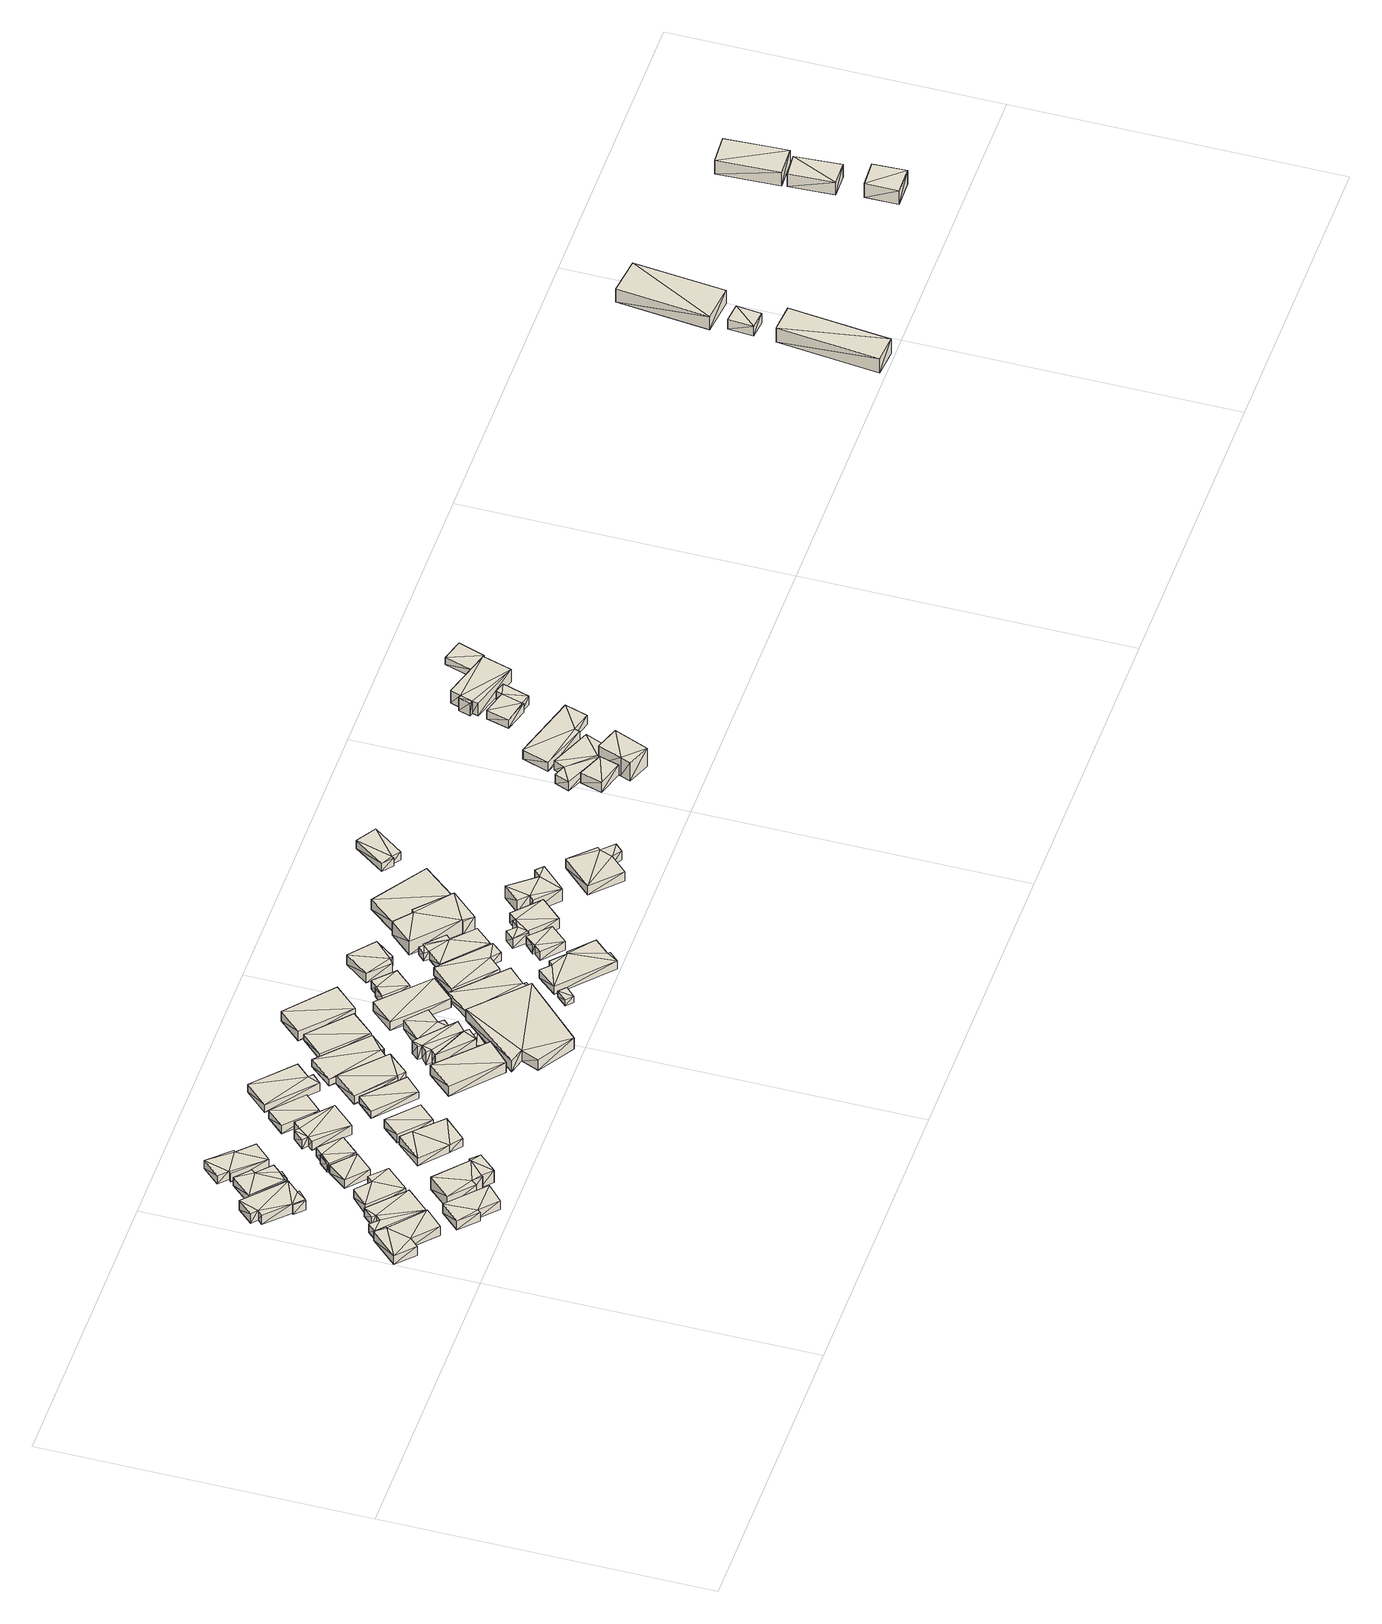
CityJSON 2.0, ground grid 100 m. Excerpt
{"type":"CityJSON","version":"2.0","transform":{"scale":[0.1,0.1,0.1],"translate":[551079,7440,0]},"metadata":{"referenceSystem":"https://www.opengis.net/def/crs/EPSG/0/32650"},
"CityObjects":{
"building1":{"type":"Building","attributes":{"level_0":196,"level_1":0,"uuid_bgn":"51"},"geometry":[{"type":"Solid","lod":"1","boundaries":[[[[0,1,2]],[[3,4,5]],[[3,5,6]],[[0,3,6]],[[3,0,2]],[[7,0,6]],[[8,9,10]],[[11,12,13]],[[11,13,14]],[[8,11,14]],[[11,8,10]],[[15,8,14]],[[6,5,14]],[[5,13,14]],[[5,4,13]],[[4,12,13]],[[4,3,12]],[[3,11,12]],[[3,2,11]],[[2,10,11]],[[2,1,10]],[[1,9,10]],[[1,0,9]],[[0,8,9]],[[0,7,8]],[[7,15,8]],[[7,6,15]],[[6,14,15]]]],"semantics":{"surfaces":[{"type":"RoofSurface"},{"type":"GroundSurface"},{"type":"WallSurface"}],"values":[[0,1,2,2,2,2,2,2,2,2,2,2,2,2,2,2,2,2,2,2,2,2,2,2,2,2,2,2]]}}]},
"building2":{"type":"Building","attributes":{"level_0":213,"level_1":0,"uuid_bgn":"67"},"geometry":[{"type":"Solid","lod":"1","boundaries":[[[[16,17,18]],[[17,19,20]],[[16,19,17]],[[19,21,20]],[[22,16,18]],[[22,23,16]],[[24,25,26]],[[25,27,28]],[[24,27,25]],[[27,29,28]],[[30,24,26]],[[30,31,24]],[[20,21,28]],[[21,29,28]],[[21,19,29]],[[19,27,29]],[[19,16,27]],[[16,24,27]],[[16,23,24]],[[23,31,24]],[[23,22,31]],[[22,30,31]],[[22,18,30]],[[18,26,30]],[[18,17,26]],[[17,25,26]],[[17,20,25]],[[20,28,25]]]],"semantics":{"surfaces":[{"type":"RoofSurface"},{"type":"GroundSurface"},{"type":"WallSurface"}],"values":[[0,1,2,2,2,2,2,2,2,2,2,2,2,2,2,2,2,2,2,2,2,2,2,2,2,2,2,2]]}}]},
"building3":{"type":"Building","attributes":{"level_0":230,"level_1":0,"uuid_bgn":"82"},"geometry":[{"type":"Solid","lod":"1","boundaries":[[[[32,33,34]],[[33,32,35]],[[32,36,35]],[[37,32,34]],[[38,39,40]],[[39,38,41]],[[38,42,41]],[[43,38,40]],[[34,33,40]],[[33,39,40]],[[33,35,39]],[[35,41,39]],[[35,36,41]],[[36,42,41]],[[36,32,42]],[[32,38,42]],[[32,37,38]],[[37,43,38]],[[37,34,43]],[[34,40,43]]]],"semantics":{"surfaces":[{"type":"RoofSurface"},{"type":"GroundSurface"},{"type":"WallSurface"}],"values":[[0,1,2,2,2,2,2,2,2,2,2,2,2,2,2,2,2,2,2,2]]}}]},
"building4":{"type":"Building","attributes":{"level_0":33,"level_1":0,"uuid_bgn":"128"},"geometry":[{"type":"Solid","lod":"1","boundaries":[[[[44,45,46]],[[47,48,46]],[[48,44,46]],[[48,49,44]],[[48,47,50]],[[51,45,44]],[[51,52,53]],[[52,51,44]],[[51,54,45]],[[51,55,54]],[[56,57,58]],[[59,60,58]],[[60,56,58]],[[60,61,56]],[[60,59,62]],[[63,57,56]],[[63,64,65]],[[64,63,56]],[[63,66,57]],[[63,67,66]],[[49,48,61]],[[48,60,61]],[[48,50,60]],[[50,62,60]],[[50,47,62]],[[47,59,62]],[[47,46,59]],[[46,58,59]],[[46,45,58]],[[45,57,58]],[[45,54,57]],[[54,66,57]],[[54,55,66]],[[55,67,66]],[[55,51,67]],[[51,63,67]],[[51,53,63]],[[53,65,63]],[[53,52,65]],[[52,64,65]],[[52,44,64]],[[44,56,64]],[[44,49,56]],[[49,61,56]]]],"semantics":{"surfaces":[{"type":"RoofSurface"},{"type":"GroundSurface"},{"type":"WallSurface"}],"values":[[0,1,2,2,2,2,2,2,2,2,2,2,2,2,2,2,2,2,2,2,2,2,2,2,2,2,2,2,2,2,2,2,2,2,2,2,2,2,2,2,2,2,2,2]]}}]},
"building5":{"type":"Building","attributes":{"level_0":214,"level_1":0,"uuid_bgn":"68"},"geometry":[{"type":"Solid","lod":"1","boundaries":[[[[68,69,70]],[[69,68,71]],[[72,69,71]],[[69,73,70]],[[74,75,76]],[[75,74,77]],[[78,75,77]],[[75,79,76]],[[70,73,76]],[[73,79,76]],[[73,69,79]],[[69,75,79]],[[69,72,75]],[[72,78,75]],[[72,71,78]],[[71,77,78]],[[71,68,77]],[[68,74,77]],[[68,70,74]],[[70,76,74]]]],"semantics":{"surfaces":[{"type":"RoofSurface"},{"type":"GroundSurface"},{"type":"WallSurface"}],"values":[[0,1,2,2,2,2,2,2,2,2,2,2,2,2,2,2,2,2,2,2]]}}]},
"building6":{"type":"Building","attributes":{"level_0":34,"level_1":0,"uuid_bgn":"129"},"geometry":[{"type":"Solid","lod":"1","boundaries":[[[[80,81,82]],[[80,83,81]],[[80,84,85]],[[86,84,87]],[[84,88,87]],[[88,84,80]],[[89,88,82]],[[88,80,82]],[[90,91,92]],[[90,93,91]],[[90,94,95]],[[96,94,97]],[[94,98,97]],[[98,94,90]],[[99,98,92]],[[98,90,92]],[[82,81,92]],[[81,91,92]],[[81,83,91]],[[83,93,91]],[[83,80,93]],[[80,90,93]],[[80,85,90]],[[85,95,90]],[[85,84,95]],[[84,94,95]],[[84,86,94]],[[86,96,94]],[[86,87,96]],[[87,97,96]],[[87,88,97]],[[88,98,97]],[[88,89,98]],[[89,99,98]],[[89,82,99]],[[82,92,99]]]],"semantics":{"surfaces":[{"type":"RoofSurface"},{"type":"GroundSurface"},{"type":"WallSurface"}],"values":[[0,1,2,2,2,2,2,2,2,2,2,2,2,2,2,2,2,2,2,2,2,2,2,2,2,2,2,2,2,2,2,2,2,2,2,2]]}}]},
"building7":{"type":"Building","attributes":{"level_0":15,"level_1":0,"uuid_bgn":"111"},"geometry":[{"type":"Solid","lod":"1","boundaries":[[[[100,101,102]],[[100,103,101]],[[104,103,105]],[[103,106,105]],[[107,100,102]],[[108,103,100]],[[103,108,106]],[[109,108,100]],[[110,111,112]],[[110,113,111]],[[114,113,115]],[[113,116,115]],[[117,110,112]],[[118,113,110]],[[113,118,116]],[[119,118,110]],[[102,101,112]],[[101,111,112]],[[101,103,111]],[[103,113,111]],[[103,104,113]],[[104,114,113]],[[104,105,114]],[[105,115,114]],[[105,106,115]],[[106,116,115]],[[106,108,116]],[[108,118,116]],[[108,109,118]],[[109,119,118]],[[109,100,119]],[[100,110,119]],[[100,107,110]],[[107,117,110]],[[107,102,117]],[[102,112,117]]]],"semantics":{"surfaces":[{"type":"RoofSurface"},{"type":"GroundSurface"},{"type":"WallSurface"}],"values":[[0,1,2,2,2,2,2,2,2,2,2,2,2,2,2,2,2,2,2,2,2,2,2,2,2,2,2,2,2,2,2,2,2,2,2,2]]}}]},
"building8":{"type":"Building","attributes":{"level_0":215,"level_1":0,"uuid_bgn":"69"},"geometry":[{"type":"Solid","lod":"1","boundaries":[[[[120,121,122]],[[123,120,122]],[[124,125,126]],[[127,124,126]],[[122,121,126]],[[121,125,126]],[[121,120,125]],[[120,124,125]],[[120,123,124]],[[123,127,124]],[[123,122,127]],[[122,126,127]]]],"semantics":{"surfaces":[{"type":"RoofSurface"},{"type":"GroundSurface"},{"type":"WallSurface"}],"values":[[0,1,2,2,2,2,2,2,2,2,2,2]]}}]},
"building9":{"type":"Building","attributes":{"level_0":59,"level_1":0,"uuid_bgn":"151"},"geometry":[{"type":"Solid","lod":"1","boundaries":[[[[128,129,130]],[[128,131,132]],[[128,133,129]],[[133,134,129]],[[133,128,132]],[[133,132,135]],[[136,137,138]],[[136,139,140]],[[136,141,137]],[[141,142,137]],[[141,136,140]],[[141,140,143]],[[135,132,143]],[[132,140,143]],[[132,131,140]],[[131,139,140]],[[131,128,139]],[[128,136,139]],[[128,130,136]],[[130,138,136]],[[130,129,138]],[[129,137,138]],[[129,134,137]],[[134,142,137]],[[134,133,142]],[[133,141,142]],[[133,135,141]],[[135,143,141]]]],"semantics":{"surfaces":[{"type":"RoofSurface"},{"type":"GroundSurface"},{"type":"WallSurface"}],"values":[[0,1,2,2,2,2,2,2,2,2,2,2,2,2,2,2,2,2,2,2,2,2,2,2,2,2,2,2]]}}]},
"building10":{"type":"Building","attributes":{"level_0":217,"level_1":0,"uuid_bgn":"70"},"geometry":[{"type":"Solid","lod":"1","boundaries":[[[[144,145,146]],[[147,144,148]],[[144,147,145]],[[149,144,146]],[[144,150,148]],[[151,152,153]],[[154,151,155]],[[151,154,152]],[[156,151,153]],[[151,157,155]],[[147,148,154]],[[148,155,154]],[[148,150,155]],[[150,157,155]],[[150,144,157]],[[144,151,157]],[[144,149,151]],[[149,156,151]],[[149,146,156]],[[146,153,156]],[[146,145,153]],[[145,152,153]],[[145,147,152]],[[147,154,152]]]],"semantics":{"surfaces":[{"type":"RoofSurface"},{"type":"GroundSurface"},{"type":"WallSurface"}],"values":[[0,1,2,2,2,2,2,2,2,2,2,2,2,2,2,2,2,2,2,2,2,2,2,2]]}}]},
"building11":{"type":"Building","attributes":{"level_0":41,"level_1":0,"uuid_bgn":"135"},"geometry":[{"type":"Solid","lod":"1","boundaries":[[[[158,159,160]],[[158,161,162]],[[159,158,162]],[[159,163,160]],[[164,165,166]],[[164,167,168]],[[165,164,168]],[[165,169,166]],[[162,161,168]],[[161,167,168]],[[161,158,167]],[[158,164,167]],[[158,160,164]],[[160,166,164]],[[160,163,166]],[[163,169,166]],[[163,159,169]],[[159,165,169]],[[159,162,165]],[[162,168,165]]]],"semantics":{"surfaces":[{"type":"RoofSurface"},{"type":"GroundSurface"},{"type":"WallSurface"}],"values":[[0,1,2,2,2,2,2,2,2,2,2,2,2,2,2,2,2,2,2,2]]}}]},
"building12":{"type":"Building","attributes":{"level_0":218,"level_1":0,"uuid_bgn":"71"},"geometry":[{"type":"Solid","lod":"1","boundaries":[[[[170,171,172]],[[170,173,171]],[[170,174,175]],[[176,170,172]],[[177,176,172]],[[176,174,170]],[[178,179,180]],[[178,181,179]],[[178,182,183]],[[184,178,180]],[[185,184,180]],[[184,182,178]],[[173,170,181]],[[170,178,181]],[[170,175,178]],[[175,183,178]],[[175,174,183]],[[174,182,183]],[[174,176,182]],[[176,184,182]],[[176,177,184]],[[177,185,184]],[[177,172,185]],[[172,180,185]],[[172,171,180]],[[171,179,180]],[[171,173,179]],[[173,181,179]]]],"semantics":{"surfaces":[{"type":"RoofSurface"},{"type":"GroundSurface"},{"type":"WallSurface"}],"values":[[0,1,2,2,2,2,2,2,2,2,2,2,2,2,2,2,2,2,2,2,2,2,2,2,2,2,2,2]]}}]},
"building13":{"type":"Building","attributes":{"level_0":42,"level_1":0,"uuid_bgn":"136"},"geometry":[{"type":"Solid","lod":"1","boundaries":[[[[186,187,188]],[[187,186,189]],[[190,191,192]],[[191,190,193]],[[188,187,192]],[[187,191,192]],[[187,189,191]],[[189,193,191]],[[189,186,193]],[[186,190,193]],[[186,188,190]],[[188,192,190]]]],"semantics":{"surfaces":[{"type":"RoofSurface"},{"type":"GroundSurface"},{"type":"WallSurface"}],"values":[[0,1,2,2,2,2,2,2,2,2,2,2]]}}]},
"building14":{"type":"Building","attributes":{"level_0":53,"level_1":0,"uuid_bgn":"146"},"geometry":[{"type":"Solid","lod":"1","boundaries":[[[[194,195,196]],[[195,194,197]],[[198,199,200]],[[199,198,201]],[[196,195,200]],[[195,199,200]],[[195,197,199]],[[197,201,199]],[[197,194,201]],[[194,198,201]],[[194,196,198]],[[196,200,198]]]],"semantics":{"surfaces":[{"type":"RoofSurface"},{"type":"GroundSurface"},{"type":"WallSurface"}],"values":[[0,1,2,2,2,2,2,2,2,2,2,2]]}}]},
"building15":{"type":"Building","attributes":{"level_0":43,"level_1":0,"uuid_bgn":"137"},"geometry":[{"type":"Solid","lod":"1","boundaries":[[[[202,203,204]],[[203,202,205]],[[206,207,208]],[[207,206,209]],[[204,203,208]],[[203,207,208]],[[203,205,207]],[[205,209,207]],[[205,202,209]],[[202,206,209]],[[202,204,206]],[[204,208,206]]]],"semantics":{"surfaces":[{"type":"RoofSurface"},{"type":"GroundSurface"},{"type":"WallSurface"}],"values":[[0,1,2,2,2,2,2,2,2,2,2,2]]}}]},
"building16":{"type":"Building","attributes":{"level_0":54,"level_1":0,"uuid_bgn":"147"},"geometry":[{"type":"Solid","lod":"1","boundaries":[[[[210,211,212]],[[211,213,212]],[[213,211,214]],[[215,211,210]],[[216,217,218]],[[217,219,218]],[[219,217,220]],[[221,217,216]],[[212,213,218]],[[213,219,218]],[[213,214,219]],[[214,220,219]],[[214,211,220]],[[211,217,220]],[[211,215,217]],[[215,221,217]],[[215,210,221]],[[210,216,221]],[[210,212,216]],[[212,218,216]]]],"semantics":{"surfaces":[{"type":"RoofSurface"},{"type":"GroundSurface"},{"type":"WallSurface"}],"values":[[0,1,2,2,2,2,2,2,2,2,2,2,2,2,2,2,2,2,2,2]]}}]},
"building17":{"type":"Building","attributes":{"level_0":44,"level_1":0,"uuid_bgn":"138"},"geometry":[{"type":"Solid","lod":"1","boundaries":[[[[222,223,224]],[[223,222,225]],[[222,226,225]],[[227,222,224]],[[228,229,230]],[[229,228,231]],[[228,232,231]],[[233,228,230]],[[224,223,230]],[[223,229,230]],[[223,225,229]],[[225,231,229]],[[225,226,231]],[[226,232,231]],[[226,222,232]],[[222,228,232]],[[222,227,228]],[[227,233,228]],[[227,224,233]],[[224,230,233]]]],"semantics":{"surfaces":[{"type":"RoofSurface"},{"type":"GroundSurface"},{"type":"WallSurface"}],"values":[[0,1,2,2,2,2,2,2,2,2,2,2,2,2,2,2,2,2,2,2]]}}]},
"building18":{"type":"Building","attributes":{"level_0":234,"level_1":0,"uuid_bgn":"86"},"geometry":[{"type":"Solid","lod":"1","boundaries":[[[[234,235,236]],[[235,234,237]],[[238,239,240]],[[239,238,241]],[[236,235,240]],[[235,239,240]],[[235,237,239]],[[237,241,239]],[[237,234,241]],[[234,238,241]],[[234,236,238]],[[236,240,238]]]],"semantics":{"surfaces":[{"type":"RoofSurface"},{"type":"GroundSurface"},{"type":"WallSurface"}],"values":[[0,1,2,2,2,2,2,2,2,2,2,2]]}}]},
"building19":{"type":"Building","attributes":{"level_0":45,"level_1":0,"uuid_bgn":"139"},"geometry":[{"type":"Solid","lod":"1","boundaries":[[[[242,243,244]],[[243,242,245]],[[242,246,245]],[[247,242,244]],[[248,249,250]],[[249,248,251]],[[248,252,251]],[[253,248,250]],[[244,243,250]],[[243,249,250]],[[243,245,249]],[[245,251,249]],[[245,246,251]],[[246,252,251]],[[246,242,252]],[[242,248,252]],[[242,247,248]],[[247,253,248]],[[247,244,253]],[[244,250,253]]]],"semantics":{"surfaces":[{"type":"RoofSurface"},{"type":"GroundSurface"},{"type":"WallSurface"}],"values":[[0,1,2,2,2,2,2,2,2,2,2,2,2,2,2,2,2,2,2,2]]}}]},
"building20":{"type":"Building","attributes":{"level_0":236,"level_1":0,"uuid_bgn":"88"},"geometry":[{"type":"Solid","lod":"1","boundaries":[[[[254,255,256]],[[256,255,257]],[[258,259,260]],[[260,259,261]],[[255,254,259]],[[254,258,259]],[[254,256,258]],[[256,260,258]],[[256,257,260]],[[257,261,260]],[[254,256,262]],[[263,256,264]],[[256,263,262]],[[265,266,267]],[[268,266,269]],[[266,268,267]],[[256,254,266]],[[254,265,266]],[[254,262,265]],[[262,267,265]],[[262,263,267]],[[263,268,267]],[[263,264,268]],[[264,269,268]],[[264,256,269]],[[256,266,269]],[[261,257,255]],[[261,259,255]]]],"semantics":{"surfaces":[{"type":"RoofSurface"},{"type":"GroundSurface"},{"type":"WallSurface"}],"values":[[0,1,2,2,2,2,2,2,2,2,2,2,2,2,2,2,2,2,2,2,2,2,2,2,2,2,2,2]]}}]},
"building21":{"type":"Building","attributes":{"level_0":235,"level_1":0,"uuid_bgn":"87"},"geometry":[{"type":"MultiSurface","lod":"1","boundaries":[[[270,271,272]],[[271,273,274]],[[254,255,256]],[[256,255,257]],[[255,274,257]],[[271,255,272]],[[255,271,274]],[[275,271,270]],[[276,277,278]],[[277,279,280]],[[258,259,260]],[[260,259,261]],[[259,280,261]],[[277,259,278]],[[259,277,280]],[[281,277,276]],[[257,274,261]],[[274,280,261]],[[274,273,280]],[[273,279,280]],[[273,271,279]],[[271,277,279]],[[271,275,277]],[[275,281,277]],[[275,270,281]],[[270,276,281]],[[270,272,276]],[[272,278,276]],[[272,255,278]],[[255,259,278]],[[255,254,259]],[[254,258,259]],[[254,256,258]],[[256,260,258]],[[256,257,260]],[[257,261,260]],[[254,256,262]],[[263,256,264]],[[256,263,262]],[[265,266,267]],[[268,266,269]],[[266,268,267]],[[256,254,266]],[[254,265,266]],[[254,262,265]],[[262,267,265]],[[264,256,269]],[[256,266,269]]],"semantics":{"surfaces":[{"type":"RoofSurface"},{"type":"GroundSurface"},{"type":"WallSurface"}],"values":[0,1,2,2,2,2,2,2,2,2,2,2,2,2,2,2,2,2,2,2,2,2,2,2,2,2,2,2,2,2,2,2,2,2,2,2,2,2,2,2,2,2,2,2,2,2,2,2]}}]},
"building22":{"type":"Building","attributes":{"level_0":47,"level_1":0,"uuid_bgn":"140"},"geometry":[{"type":"Solid","lod":"1","boundaries":[[[[282,283,284]],[[283,282,285]],[[286,287,288]],[[287,286,289]],[[284,283,288]],[[283,287,288]],[[283,285,287]],[[285,289,287]],[[285,282,289]],[[282,286,289]],[[282,284,286]],[[284,288,286]]]],"semantics":{"surfaces":[{"type":"RoofSurface"},{"type":"GroundSurface"},{"type":"WallSurface"}],"values":[[0,1,2,2,2,2,2,2,2,2,2,2]]}}]},
"building23":{"type":"Building","attributes":{"level_0":158,"level_1":0,"uuid_bgn":"240"},"geometry":[{"type":"Solid","lod":"1","boundaries":[[[[290,291,292]],[[291,293,292]],[[293,291,294]],[[295,291,290]],[[296,297,298]],[[297,299,298]],[[299,297,300]],[[301,297,296]],[[292,293,298]],[[293,299,298]],[[293,294,299]],[[294,300,299]],[[294,291,300]],[[291,297,300]],[[291,295,297]],[[295,301,297]],[[295,290,301]],[[290,296,301]],[[290,292,296]],[[292,298,296]]]],"semantics":{"surfaces":[{"type":"RoofSurface"},{"type":"GroundSurface"},{"type":"WallSurface"}],"values":[[0,1,2,2,2,2,2,2,2,2,2,2,2,2,2,2,2,2,2,2]]}}]},
"building24":{"type":"Building","attributes":{"level_0":77,"level_1":0,"uuid_bgn":"168"},"geometry":[{"type":"Solid","lod":"1","boundaries":[[[[302,303,304]],[[303,302,305]],[[302,306,305]],[[302,307,306]],[[308,309,310]],[[309,308,311]],[[308,312,311]],[[308,313,312]],[[305,306,311]],[[306,312,311]],[[306,307,312]],[[307,313,312]],[[307,302,313]],[[302,308,313]],[[302,304,308]],[[304,310,308]],[[304,303,310]],[[303,309,310]],[[303,305,309]],[[305,311,309]]]],"semantics":{"surfaces":[{"type":"RoofSurface"},{"type":"GroundSurface"},{"type":"WallSurface"}],"values":[[0,1,2,2,2,2,2,2,2,2,2,2,2,2,2,2,2,2,2,2]]}}]},
"building25":{"type":"Building","attributes":{"level_0":48,"level_1":0,"uuid_bgn":"141"},"geometry":[{"type":"Solid","lod":"1","boundaries":[[[[314,315,316]],[[315,314,317]],[[318,319,320]],[[319,318,321]],[[316,315,320]],[[315,319,320]],[[315,317,319]],[[317,321,319]],[[317,314,321]],[[314,318,321]],[[314,316,318]],[[316,320,318]]]],"semantics":{"surfaces":[{"type":"RoofSurface"},{"type":"GroundSurface"},{"type":"WallSurface"}],"values":[[0,1,2,2,2,2,2,2,2,2,2,2]]}}]},
"building26":{"type":"Building","attributes":{"level_0":239,"level_1":0,"uuid_bgn":"90"},"geometry":[{"type":"Solid","lod":"1","boundaries":[[[[322,323,324]],[[323,325,324]],[[326,327,328]],[[327,329,328]],[[324,325,328]],[[325,329,328]],[[325,323,329]],[[323,327,329]],[[323,322,327]],[[322,326,327]],[[322,324,326]],[[324,328,326]]]],"semantics":{"surfaces":[{"type":"RoofSurface"},{"type":"GroundSurface"},{"type":"WallSurface"}],"values":[[0,1,2,2,2,2,2,2,2,2,2,2]]}}]},
"building27":{"type":"Building","attributes":{"level_0":22,"level_1":0,"uuid_bgn":"118"},"geometry":[{"type":"Solid","lod":"1","boundaries":[[[[330,331,332]],[[331,330,333]],[[334,335,336]],[[335,334,337]],[[332,331,336]],[[331,335,336]],[[331,333,335]],[[333,337,335]],[[333,330,337]],[[330,334,337]],[[330,332,334]],[[332,336,334]]]],"semantics":{"surfaces":[{"type":"RoofSurface"},{"type":"GroundSurface"},{"type":"WallSurface"}],"values":[[0,1,2,2,2,2,2,2,2,2,2,2]]}}]},
"building28":{"type":"Building","attributes":{"level_0":65,"level_1":0,"uuid_bgn":"157"},"geometry":[{"type":"Solid","lod":"1","boundaries":[[[[338,339,340]],[[339,341,340]],[[341,339,342]],[[343,339,338]],[[344,345,346]],[[345,347,346]],[[347,345,348]],[[349,345,344]],[[340,341,346]],[[341,347,346]],[[341,342,347]],[[342,348,347]],[[342,339,348]],[[339,345,348]],[[339,343,345]],[[343,349,345]],[[343,338,349]],[[338,344,349]],[[338,340,344]],[[340,346,344]]]],"semantics":{"surfaces":[{"type":"RoofSurface"},{"type":"GroundSurface"},{"type":"WallSurface"}],"values":[[0,1,2,2,2,2,2,2,2,2,2,2,2,2,2,2,2,2,2,2]]}}]},
"building29":{"type":"Building","attributes":{"level_0":240,"level_1":0,"uuid_bgn":"91"},"geometry":[{"type":"Solid","lod":"1","boundaries":[[[[350,351,352]],[[351,350,353]],[[354,351,353]],[[351,355,352]],[[356,357,358]],[[357,356,359]],[[360,357,359]],[[357,361,358]],[[352,355,358]],[[355,361,358]],[[355,351,361]],[[351,357,361]],[[351,354,357]],[[354,360,357]],[[354,353,360]],[[353,359,360]],[[353,350,359]],[[350,356,359]],[[350,352,356]],[[352,358,356]]]],"semantics":{"surfaces":[{"type":"RoofSurface"},{"type":"GroundSurface"},{"type":"WallSurface"}],"values":[[0,1,2,2,2,2,2,2,2,2,2,2,2,2,2,2,2,2,2,2]]}}]},
"building30":{"type":"Building","attributes":{"level_0":66,"level_1":0,"uuid_bgn":"158"},"geometry":[{"type":"Solid","lod":"1","boundaries":[[[[362,363,364]],[[363,362,365]],[[366,362,364]],[[362,367,365]],[[368,369,370]],[[369,368,371]],[[372,368,370]],[[368,373,371]],[[364,363,370]],[[363,369,370]],[[363,365,369]],[[365,371,369]],[[365,367,371]],[[367,373,371]],[[367,362,373]],[[362,368,373]],[[362,366,368]],[[366,372,368]],[[366,364,372]],[[364,370,372]]]],"semantics":{"surfaces":[{"type":"RoofSurface"},{"type":"GroundSurface"},{"type":"WallSurface"}],"values":[[0,1,2,2,2,2,2,2,2,2,2,2,2,2,2,2,2,2,2,2]]}}]},
"building31":{"type":"Building","attributes":{"level_0":23,"level_1":0,"uuid_bgn":"119"},"geometry":[{"type":"Solid","lod":"1","boundaries":[[[[374,375,376]],[[375,377,378]],[[377,375,374]],[[379,375,378]],[[380,377,374]],[[375,381,376]],[[381,382,376]],[[383,381,375]],[[384,385,386]],[[385,387,388]],[[387,385,384]],[[389,385,388]],[[390,387,384]],[[385,391,386]],[[391,392,386]],[[393,391,385]],[[376,382,386]],[[382,392,386]],[[382,381,392]],[[381,391,392]],[[381,383,391]],[[383,393,391]],[[383,375,393]],[[375,385,393]],[[375,379,385]],[[379,389,385]],[[379,378,389]],[[378,388,389]],[[378,377,388]],[[377,387,388]],[[377,380,387]],[[380,390,387]],[[380,374,390]],[[374,384,390]],[[374,376,384]],[[376,386,384]]]],"semantics":{"surfaces":[{"type":"RoofSurface"},{"type":"GroundSurface"},{"type":"WallSurface"}],"values":[[0,1,2,2,2,2,2,2,2,2,2,2,2,2,2,2,2,2,2,2,2,2,2,2,2,2,2,2,2,2,2,2,2,2,2,2]]}}]},
"building32":{"type":"Building","attributes":{"level_0":159,"level_1":0,"uuid_bgn":"241"},"geometry":[{"type":"Solid","lod":"1","boundaries":[[[[394,395,396]],[[395,394,397]],[[398,395,397]],[[395,399,396]],[[400,401,402]],[[401,400,403]],[[404,401,403]],[[401,405,402]],[[397,394,403]],[[394,400,403]],[[394,396,400]],[[396,402,400]],[[396,399,402]],[[399,405,402]],[[399,395,405]],[[395,401,405]],[[395,398,401]],[[398,404,401]],[[398,397,404]],[[397,403,404]]]],"semantics":{"surfaces":[{"type":"RoofSurface"},{"type":"GroundSurface"},{"type":"WallSurface"}],"values":[[0,1,2,2,2,2,2,2,2,2,2,2,2,2,2,2,2,2,2,2]]}}]},
"building33":{"type":"Building","attributes":{"level_0":67,"level_1":0,"uuid_bgn":"159"},"geometry":[{"type":"Solid","lod":"1","boundaries":[[[[406,407,408]],[[407,406,409]],[[407,410,408]],[[411,412,407]],[[413,410,407]],[[412,413,407]],[[414,413,415]],[[413,414,410]],[[416,417,418]],[[417,416,419]],[[417,420,418]],[[421,422,417]],[[423,420,417]],[[422,423,417]],[[424,423,425]],[[423,424,420]],[[408,410,418]],[[410,420,418]],[[410,414,420]],[[414,424,420]],[[414,415,424]],[[415,425,424]],[[415,413,425]],[[413,423,425]],[[413,412,423]],[[412,422,423]],[[412,411,422]],[[411,421,422]],[[411,407,421]],[[407,417,421]],[[407,409,417]],[[409,419,417]],[[409,406,419]],[[406,416,419]],[[406,408,416]],[[408,418,416]]]],"semantics":{"surfaces":[{"type":"RoofSurface"},{"type":"GroundSurface"},{"type":"WallSurface"}],"values":[[0,1,2,2,2,2,2,2,2,2,2,2,2,2,2,2,2,2,2,2,2,2,2,2,2,2,2,2,2,2,2,2,2,2,2,2]]}}]},
"building34":{"type":"Building","attributes":{"level_0":39,"level_1":0,"uuid_bgn":"133"},"geometry":[{"type":"Solid","lod":"1","boundaries":[[[[426,427,428]],[[429,427,430]],[[427,429,428]],[[431,427,426]],[[432,433,434]],[[435,433,436]],[[433,435,434]],[[437,433,432]],[[430,427,436]],[[427,433,436]],[[427,431,433]],[[431,437,433]],[[431,426,437]],[[426,432,437]],[[426,428,432]],[[428,434,432]],[[428,429,434]],[[429,435,434]],[[429,430,435]],[[430,436,435]]]],"semantics":{"surfaces":[{"type":"RoofSurface"},{"type":"GroundSurface"},{"type":"WallSurface"}],"values":[[0,1,2,2,2,2,2,2,2,2,2,2,2,2,2,2,2,2,2,2]]}}]},
"building35":{"type":"Building","attributes":{"level_0":69,"level_1":0,"uuid_bgn":"160"},"geometry":[{"type":"Solid","lod":"1","boundaries":[[[[438,439,440]],[[441,438,440]],[[438,441,442]],[[443,441,440]],[[438,444,439]],[[441,445,442]],[[446,447,448]],[[449,446,448]],[[446,449,450]],[[451,449,448]],[[446,452,447]],[[449,453,450]],[[442,445,450]],[[445,453,450]],[[445,441,453]],[[441,449,453]],[[441,443,449]],[[443,451,449]],[[443,440,451]],[[440,448,451]],[[440,439,448]],[[439,447,448]],[[439,444,447]],[[444,452,447]],[[444,438,452]],[[438,446,452]],[[438,442,446]],[[442,450,446]]]],"semantics":{"surfaces":[{"type":"RoofSurface"},{"type":"GroundSurface"},{"type":"WallSurface"}],"values":[[0,1,2,2,2,2,2,2,2,2,2,2,2,2,2,2,2,2,2,2,2,2,2,2,2,2,2,2]]}}]},
"building36":{"type":"Building","attributes":{"level_0":40,"level_1":0,"uuid_bgn":"134"},"geometry":[{"type":"Solid","lod":"1","boundaries":[[[[454,455,456]],[[457,454,456]],[[454,458,455]],[[459,458,460]],[[461,462,460]],[[458,461,460]],[[461,458,454]],[[463,461,454]],[[464,465,466]],[[467,464,466]],[[464,468,465]],[[469,468,470]],[[471,472,470]],[[468,471,470]],[[471,468,464]],[[473,471,464]],[[460,462,470]],[[462,472,470]],[[462,461,472]],[[461,471,472]],[[461,463,471]],[[463,473,471]],[[463,454,473]],[[454,464,473]],[[454,457,464]],[[457,467,464]],[[457,456,467]],[[456,466,467]],[[456,455,466]],[[455,465,466]],[[455,458,465]],[[458,468,465]],[[458,459,468]],[[459,469,468]],[[459,460,469]],[[460,470,469]]]],"semantics":{"surfaces":[{"type":"RoofSurface"},{"type":"GroundSurface"},{"type":"WallSurface"}],"values":[[0,1,2,2,2,2,2,2,2,2,2,2,2,2,2,2,2,2,2,2,2,2,2,2,2,2,2,2,2,2,2,2,2,2,2,2]]}}]},
"building37":{"type":"Building","attributes":{"level_0":118,"level_1":0,"uuid_bgn":"204"},"geometry":[{"type":"Solid","lod":"1","boundaries":[[[[474,475,476]],[[475,474,477]],[[478,479,480]],[[479,478,481]],[[475,477,479]],[[477,481,479]],[[477,474,481]],[[474,478,481]],[[474,476,478]],[[476,480,478]],[[476,475,480]],[[475,479,480]]]],"semantics":{"surfaces":[{"type":"RoofSurface"},{"type":"GroundSurface"},{"type":"WallSurface"}],"values":[[0,1,2,2,2,2,2,2,2,2,2,2]]}}]},
"building38":{"type":"Building","attributes":{"level_0":117,"level_1":0,"uuid_bgn":"203"},"geometry":[{"type":"Solid","lod":"1","boundaries":[[[[482,483,484]],[[485,482,484]],[[486,482,487]],[[486,487,488]],[[482,486,483]],[[486,489,483]],[[490,491,492]],[[493,490,492]],[[494,490,495]],[[494,495,496]],[[490,494,491]],[[494,497,491]],[[488,487,496]],[[487,495,496]],[[487,482,495]],[[482,490,495]],[[482,485,490]],[[485,493,490]],[[485,484,493]],[[484,492,493]],[[484,483,492]],[[483,491,492]],[[483,489,491]],[[489,497,491]],[[489,486,497]],[[486,494,497]],[[486,488,494]],[[488,496,494]]]],"semantics":{"surfaces":[{"type":"RoofSurface"},{"type":"GroundSurface"},{"type":"WallSurface"}],"values":[[0,1,2,2,2,2,2,2,2,2,2,2,2,2,2,2,2,2,2,2,2,2,2,2,2,2,2,2]]}}]},
"building39":{"type":"Building","attributes":{"level_0":30,"level_1":0,"uuid_bgn":"125"},"geometry":[{"type":"Solid","lod":"1","boundaries":[[[[498,499,500]],[[501,502,503]],[[501,503,500]],[[499,501,500]],[[501,499,504]],[[499,505,504]],[[506,507,508]],[[509,510,511]],[[509,511,508]],[[507,509,508]],[[509,507,512]],[[507,513,512]],[[500,503,508]],[[503,511,508]],[[503,502,511]],[[502,510,511]],[[502,501,510]],[[501,509,510]],[[501,504,509]],[[504,512,509]],[[504,505,512]],[[505,513,512]],[[505,499,513]],[[499,507,513]],[[499,498,507]],[[498,506,507]],[[498,500,506]],[[500,508,506]]]],"semantics":{"surfaces":[{"type":"RoofSurface"},{"type":"GroundSurface"},{"type":"WallSurface"}],"values":[[0,1,2,2,2,2,2,2,2,2,2,2,2,2,2,2,2,2,2,2,2,2,2,2,2,2,2,2]]}}]},
"building40":{"type":"Building","attributes":{"level_0":125,"level_1":0,"uuid_bgn":"210"},"geometry":[{"type":"Solid","lod":"1","boundaries":[[[[514,515,516]],[[515,514,517]],[[514,518,517]],[[519,514,516]],[[520,521,522]],[[521,520,523]],[[520,524,523]],[[525,520,522]],[[516,515,522]],[[515,521,522]],[[515,517,521]],[[517,523,521]],[[517,518,523]],[[518,524,523]],[[518,514,524]],[[514,520,524]],[[514,519,520]],[[519,525,520]],[[519,516,525]],[[516,522,525]]]],"semantics":{"surfaces":[{"type":"RoofSurface"},{"type":"GroundSurface"},{"type":"WallSurface"}],"values":[[0,1,2,2,2,2,2,2,2,2,2,2,2,2,2,2,2,2,2,2]]}}]},
"building41":{"type":"Building","attributes":{"level_0":166,"level_1":0,"uuid_bgn":"253"},"geometry":[{"type":"Solid","lod":"1","boundaries":[[[[526,527,528]],[[529,526,528]],[[530,531,532]],[[533,530,532]],[[527,526,531]],[[526,530,531]],[[526,529,530]],[[529,533,530]],[[529,528,533]],[[528,532,533]],[[528,527,532]],[[527,531,532]]]],"semantics":{"surfaces":[{"type":"RoofSurface"},{"type":"GroundSurface"},{"type":"WallSurface"}],"values":[[0,1,2,2,2,2,2,2,2,2,2,2]]}}]},
"building42":{"type":"Building","attributes":{"level_0":165,"level_1":0,"uuid_bgn":"252"},"geometry":[{"type":"Solid","lod":"1","boundaries":[[[[534,535,536]],[[537,534,536]],[[534,537,538]],[[539,538,540]],[[539,534,538]],[[538,541,540]],[[542,543,544]],[[545,542,544]],[[542,545,546]],[[547,546,548]],[[547,542,546]],[[546,549,548]],[[541,538,549]],[[538,546,549]],[[538,537,546]],[[537,545,546]],[[537,536,545]],[[536,544,545]],[[536,535,544]],[[535,543,544]],[[535,534,543]],[[534,542,543]],[[534,539,542]],[[539,547,542]],[[539,540,547]],[[540,548,547]],[[540,541,548]],[[541,549,548]]]],"semantics":{"surfaces":[{"type":"RoofSurface"},{"type":"GroundSurface"},{"type":"WallSurface"}],"values":[[0,1,2,2,2,2,2,2,2,2,2,2,2,2,2,2,2,2,2,2,2,2,2,2,2,2,2,2]]}}]},
"building43":{"type":"Building","attributes":{"level_0":167,"level_1":0,"uuid_bgn":"254"},"geometry":[{"type":"Solid","lod":"1","boundaries":[[[[550,551,552]],[[553,551,554]],[[551,553,552]],[[555,556,557]],[[558,556,559]],[[556,558,557]],[[551,550,556]],[[550,555,556]],[[550,552,555]],[[552,557,555]],[[552,553,557]],[[553,558,557]],[[553,554,558]],[[554,559,558]],[[554,551,559]],[[551,556,559]]]],"semantics":{"surfaces":[{"type":"RoofSurface"},{"type":"GroundSurface"},{"type":"WallSurface"}],"values":[[0,1,2,2,2,2,2,2,2,2,2,2,2,2,2,2]]}}]},
"building44":{"type":"Building","attributes":{"level_0":164,"level_1":0,"uuid_bgn":"251"},"geometry":[{"type":"Solid","lod":"1","boundaries":[[[[560,561,562]],[[561,560,563]],[[560,564,563]],[[565,560,562]],[[566,567,568]],[[567,566,569]],[[566,570,569]],[[571,566,568]],[[561,563,567]],[[563,569,567]],[[563,564,569]],[[564,570,569]],[[564,560,570]],[[560,566,570]],[[560,565,566]],[[565,571,566]],[[565,562,571]],[[562,568,571]],[[562,561,568]],[[561,567,568]]]],"semantics":{"surfaces":[{"type":"RoofSurface"},{"type":"GroundSurface"},{"type":"WallSurface"}],"values":[[0,1,2,2,2,2,2,2,2,2,2,2,2,2,2,2,2,2,2,2]]}}]},
"building45":{"type":"Building","attributes":{"level_0":163,"level_1":0,"uuid_bgn":"250"},"geometry":[{"type":"Solid","lod":"1","boundaries":[[[[572,573,574]],[[572,575,573]],[[575,576,577]],[[576,575,572]],[[578,575,577]],[[579,572,574]],[[580,581,582]],[[580,583,581]],[[583,584,585]],[[584,583,580]],[[586,583,585]],[[587,580,582]],[[576,572,584]],[[572,580,584]],[[572,579,580]],[[579,587,580]],[[579,574,587]],[[574,582,587]],[[574,573,582]],[[573,581,582]],[[573,575,581]],[[575,583,581]],[[575,578,583]],[[578,586,583]],[[578,577,586]],[[577,585,586]],[[577,576,585]],[[576,584,585]]]],"semantics":{"surfaces":[{"type":"RoofSurface"},{"type":"GroundSurface"},{"type":"WallSurface"}],"values":[[0,1,2,2,2,2,2,2,2,2,2,2,2,2,2,2,2,2,2,2,2,2,2,2,2,2,2,2]]}}]},
"building46":{"type":"Building","attributes":{"level_0":131,"level_1":0,"uuid_bgn":"216"},"geometry":[{"type":"Solid","lod":"1","boundaries":[[[[588,589,590]],[[588,591,589]],[[592,588,590]],[[591,593,589]],[[591,594,595]],[[594,591,588]],[[596,597,598]],[[596,599,597]],[[600,596,598]],[[599,601,597]],[[599,602,603]],[[602,599,596]],[[592,590,600]],[[590,598,600]],[[590,589,598]],[[589,597,598]],[[589,593,597]],[[593,601,597]],[[593,591,601]],[[591,599,601]],[[591,595,599]],[[595,603,599]],[[595,594,603]],[[594,602,603]],[[594,588,602]],[[588,596,602]],[[588,592,596]],[[592,600,596]]]],"semantics":{"surfaces":[{"type":"RoofSurface"},{"type":"GroundSurface"},{"type":"WallSurface"}],"values":[[0,1,2,2,2,2,2,2,2,2,2,2,2,2,2,2,2,2,2,2,2,2,2,2,2,2,2,2]]}}]},
"building47":{"type":"Building","attributes":{"level_0":132,"level_1":0,"uuid_bgn":"217"},"geometry":[{"type":"Solid","lod":"1","boundaries":[[[[604,605,606]],[[605,604,607]],[[608,609,610]],[[609,608,611]],[[605,607,609]],[[607,611,609]],[[607,604,611]],[[604,608,611]],[[604,606,608]],[[606,610,608]],[[606,605,610]],[[605,609,610]]]],"semantics":{"surfaces":[{"type":"RoofSurface"},{"type":"GroundSurface"},{"type":"WallSurface"}],"values":[[0,1,2,2,2,2,2,2,2,2,2,2]]}}]},
"building48":{"type":"Building","attributes":{"level_0":89,"level_1":0,"uuid_bgn":"179"},"geometry":[{"type":"Solid","lod":"1","boundaries":[[[[612,613,614]],[[613,612,615]],[[616,617,618]],[[617,616,619]],[[613,615,617]],[[615,619,617]],[[615,612,619]],[[612,616,619]],[[612,614,616]],[[614,618,616]],[[614,613,618]],[[613,617,618]]]],"semantics":{"surfaces":[{"type":"RoofSurface"},{"type":"GroundSurface"},{"type":"WallSurface"}],"values":[[0,1,2,2,2,2,2,2,2,2,2,2]]}}]},
"building49":{"type":"Building","attributes":{"level_0":91,"level_1":0,"uuid_bgn":"180"},"geometry":[{"type":"Solid","lod":"1","boundaries":[[[[620,621,622]],[[623,620,622]],[[624,625,626]],[[627,624,626]],[[621,620,625]],[[620,624,625]],[[620,623,624]],[[623,627,624]],[[623,622,627]],[[622,626,627]],[[622,621,626]],[[621,625,626]]]],"semantics":{"surfaces":[{"type":"RoofSurface"},{"type":"GroundSurface"},{"type":"WallSurface"}],"values":[[0,1,2,2,2,2,2,2,2,2,2,2]]}}]},
"building50":{"type":"Building","attributes":{"level_0":92,"level_1":0,"uuid_bgn":"181"},"geometry":[{"type":"Solid","lod":"1","boundaries":[[[[628,629,630]],[[631,628,630]],[[632,633,634]],[[635,632,634]],[[629,628,633]],[[628,632,633]],[[628,631,632]],[[631,635,632]],[[631,630,635]],[[630,634,635]],[[630,629,634]],[[629,633,634]]]],"semantics":{"surfaces":[{"type":"RoofSurface"},{"type":"GroundSurface"},{"type":"WallSurface"}],"values":[[0,1,2,2,2,2,2,2,2,2,2,2]]}}]},
"building51":{"type":"Building","attributes":{"level_0":98,"level_1":0,"uuid_bgn":"187"},"geometry":[{"type":"Solid","lod":"1","boundaries":[[[[636,637,638]],[[637,639,638]],[[640,641,642]],[[641,643,642]],[[638,639,642]],[[639,643,642]],[[639,637,643]],[[637,641,643]],[[637,636,641]],[[636,640,641]],[[636,638,640]],[[638,642,640]]]],"semantics":{"surfaces":[{"type":"RoofSurface"},{"type":"GroundSurface"},{"type":"WallSurface"}],"values":[[0,1,2,2,2,2,2,2,2,2,2,2]]}}]},
"building52":{"type":"Building","attributes":{"level_0":97,"level_1":0,"uuid_bgn":"186"},"geometry":[{"type":"Solid","lod":"1","boundaries":[[[[644,645,646]],[[645,644,647]],[[648,649,650]],[[649,648,651]],[[646,645,650]],[[645,649,650]],[[645,647,649]],[[647,651,649]],[[647,644,651]],[[644,648,651]],[[644,646,648]],[[646,650,648]]]],"semantics":{"surfaces":[{"type":"RoofSurface"},{"type":"GroundSurface"},{"type":"WallSurface"}],"values":[[0,1,2,2,2,2,2,2,2,2,2,2]]}}]},
"building53":{"type":"Building","attributes":{"level_0":96,"level_1":0,"uuid_bgn":"185"},"geometry":[{"type":"Solid","lod":"1","boundaries":[[[[652,653,654]],[[653,655,654]],[[656,657,658]],[[657,659,658]],[[654,655,658]],[[655,659,658]],[[655,653,659]],[[653,657,659]],[[653,652,657]],[[652,656,657]],[[652,654,656]],[[654,658,656]]]],"semantics":{"surfaces":[{"type":"RoofSurface"},{"type":"GroundSurface"},{"type":"WallSurface"}],"values":[[0,1,2,2,2,2,2,2,2,2,2,2]]}}]}
},
"vertices":[
[84,229,0],[155,164,0],[208,218,0],[106,305,0],[109,309,0],[80,335,0],[3,253,0],[58,202,0],[84,229,34],[155,164,34],[208,218,34],[106,305,34],[109,309,34],[80,335,34],[3,253,34],[58,202,34],
[147,348,0],[209,223,0],[272,291,0],[132,333,0],[85,334,0],[108,358,0],[166,389,0],[137,358,0],[147,348,32],[209,223,32],[272,291,32],[132,333,32],[85,334,32],[108,358,32],[166,389,32],[137,358,32],
[250,84,0],[244,185,0],[189,127,0],[354,83,0],[303,35,0],[242,75,0],[250,84,34],[244,185,34],[189,127,34],[354,83,34],[303,35,34],[242,75,34],
[119,585,0],[170,586,0],[205,623,0],[89,730,0],[65,667,0],[50,652,0],[46,684,0],[146,556,0],[116,581,0],[143,553,0],[175,581,0],[147,555,0],[119,585,36],[170,586,36],[205,623,36],[89,730,36],[65,667,36],[50,652,36],[46,684,36],[146,556,36],[116,581,36],[143,553,36],[175,581,36],[147,555,36],
[274,301,0],[273,399,0],[176,390,0],[338,371,0],[290,417,0],[228,439,0],[274,301,34],[273,399,34],[176,390,34],[338,371,34],[290,417,34],[228,439,34],
[214,724,0],[178,775,0],[121,712,0],[223,735,0],[237,658,0],[259,682,0],[241,653,0],[217,629,0],[211,633,0],[208,630,0],[214,724,31],[178,775,31],[121,712,31],[223,735,31],[237,658,31],[259,682,31],[241,653,31],[217,629,31],[211,633,31],[208,630,31],
[346,131,0],[325,244,0],[264,178,0],[422,158,0],[426,163,0],[452,137,0],[403,84,0],[331,113,0],[373,112,0],[369,107,0],[346,131,47],[325,244,47],[264,178,47],[422,158,47],[426,163,47],[452,137,47],[403,84,47],[331,113,47],[373,112,47],[369,107,47],
[370,472,0],[304,532,0],[259,475,0],[320,419,0],[370,472,32],[304,532,32],[259,475,32],[320,419,32],
[278,801,0],[278,702,0],[327,753,0],[284,806,0],[220,873,0],[199,793,0],[191,786,0],[171,820,0],[278,801,31],[278,702,31],[327,753,31],[284,806,31],[220,873,31],[199,793,31],[191,786,31],[171,820,31],
[339,566,0],[374,477,0],[423,530,0],[308,536,0],[307,540,0],[361,589,0],[335,569,0],[339,566,32],[374,477,32],[423,530,32],[308,536,32],[307,540,32],[361,589,32],[335,569,32],
[505,353,0],[483,238,0],[582,277,0],[473,382,0],[404,307,0],[518,210,0],[505,353,30],[483,238,30],[582,277,30],[473,382,30],[404,307,30],[518,210,30],
[394,622,0],[473,520,0],[538,589,0],[379,606,0],[408,668,0],[377,635,0],[420,656,0],[440,678,0],[394,622,34],[473,520,34],[538,589,34],[379,606,34],[408,668,34],[377,635,34],[420,656,34],[440,678,34],
[563,310,0],[526,441,0],[478,389,0],[612,362,0],[563,310,32],[526,441,32],[478,389,32],[612,362,32],
[508,626,0],[467,760,0],[419,707,0],[558,678,0],[508,626,32],[467,760,32],[419,707,32],[558,678,32],
[667,384,0],[600,537,0],[552,487,0],[715,432,0],[667,384,26],[600,537,26],[552,487,26],[715,432,26],
[616,657,0],[631,696,0],[487,778,0],[552,848,0],[671,739,0],[643,685,0],[616,657,30],[631,696,30],[487,778,30],[552,848,30],[671,739,30],[643,685,30],
[704,459,0],[656,622,0],[592,550,0],[784,504,0],[727,440,0],[699,455,0],[704,459,32],[656,622,32],[592,550,32],[784,504,32],[727,440,32],[699,455,32],
[840,183,0],[768,382,0],[700,307,0],[908,249,0],[840,183,38],[768,382,38],[700,307,38],[908,249,38],
[798,535,0],[704,708,0],[642,638,0],[848,575,0],[805,528,0],[777,513,0],[798,535,26],[704,708,26],[642,638,26],[848,575,26],[805,528,26],[777,513,26],
[927,317,0],[916,329,0],[896,287,0],[801,377,0],[927,317,49],[916,329,49],[896,287,49],[801,377,49],[947,300,0],[906,262,0],[887,279,0],[927,317,23],[896,287,23],[947,300,23],[906,262,23],[887,279,23],
[836,455,0],[827,424,0],[948,357,0],[804,404,0],[817,392,0],[818,434,0],[836,455,49],[827,424,49],[948,357,49],[804,404,49],[817,392,49],[818,434,49],
[858,581,0],[800,760,0],[737,694,0],[921,651,0],[858,581,22],[800,760,22],[737,694,22],[921,651,22],
[937,377,0],[946,414,0],[861,449,0],[925,508,0],[986,454,0],[959,400,0],[937,377,33],[946,414,33],[861,449,33],[925,508,33],[986,454,33],[959,400,33],
[897,155,0],[1010,352,0],[847,169,0],[1164,208,0],[987,30,0],[874,99,0],[897,155,41],[1010,352,41],[847,169,41],[1164,208,41],[987,30,41],[874,99,41],
[928,649,0],[855,843,0],[792,774,0],[995,723,0],[928,649,37],[855,843,37],[792,774,37],[995,723,37],
[1047,407,0],[1112,476,0],[907,541,0],[970,610,0],[1047,407,34],[1112,476,34],[907,541,34],[970,610,34],
[1167,86,0],[1174,135,0],[1147,104,0],[1196,115,0],[1167,86,23],[1174,135,23],[1147,104,23],[1196,115,23],
[1167,212,0],[1173,236,0],[1018,354,0],[1077,424,0],[1223,287,0],[1180,228,0],[1167,212,25],[1173,236,25],[1018,354,25],[1077,424,25],[1223,287,25],[1180,228,25],
[1065,533,0],[1032,619,0],[1001,593,0],[1112,584,0],[1053,641,0],[1028,622,0],[1065,533,33],[1032,619,33],[1001,593,33],[1112,584,33],[1053,641,33],[1028,622,33],
[1242,352,0],[1156,491,0],[1088,417,0],[1298,362,0],[1204,313,0],[1269,329,0],[1242,352,31],[1156,491,31],[1088,417,31],[1298,362,31],[1204,313,31],[1269,329,31],
[1332,10,0],[1320,150,0],[1182,147,0],[1352,44,0],[1395,91,0],[1325,155,0],[1359,39,0],[1263,178,0],[1233,207,0],[1275,191,0],[1332,10,31],[1320,150,31],[1182,147,31],[1352,44,31],[1395,91,31],[1325,155,31],[1359,39,31],[1263,178,31],[1233,207,31],[1275,191,31],
[1129,736,0],[1151,617,0],[1205,672,0],[1072,662,0],[1133,604,0],[1160,611,0],[1129,736,36],[1151,617,36],[1205,672,36],[1072,662,36],[1133,604,36],[1160,611,36],
[1297,369,0],[1281,482,0],[1174,479,0],[1346,422,0],[1216,522,0],[1295,496,0],[1241,547,0],[1236,544,0],[1204,534,0],[1225,556,0],[1297,369,29],[1281,482,29],[1174,479,29],[1346,422,29],[1216,522,29],[1295,496,29],[1241,547,29],[1236,544,29],[1204,534,29],[1225,556,29],
[1351,281,0],[1325,248,0],[1411,223,0],[1363,171,0],[1303,225,0],[1322,253,0],[1351,281,33],[1325,248,33],[1411,223,33],[1363,171,33],[1303,225,33],[1322,253,33],
[1342,465,0],[1365,435,0],[1441,518,0],[1333,603,0],[1216,580,0],[1342,610,0],[1338,461,0],[1279,649,0],[1342,465,52],[1365,435,52],[1441,518,52],[1333,603,52],[1216,580,52],[1342,610,52],[1338,461,52],[1279,649,52],
[1403,327,0],[1442,213,0],[1503,278,0],[1424,351,0],[1368,282,0],[1363,277,0],[1325,313,0],[1376,314,0],[1351,340,0],[1397,335,0],[1403,327,37],[1442,213,37],[1503,278,37],[1424,351,37],[1368,282,37],[1363,277,37],[1325,313,37],[1376,314,37],[1351,340,37],[1397,335,37],
[1444,526,0],[1362,736,0],[1295,654,0],[1528,626,0],[1444,526,37],[1362,736,37],[1295,654,37],[1528,626,37],
[1580,312,0],[1551,237,0],[1623,312,0],[1601,333,0],[1498,316,0],[1515,393,0],[1469,343,0],[1485,302,0],[1580,312,46],[1551,237,46],[1623,312,46],[1601,333,46],[1498,316,46],[1515,393,46],[1469,343,46],[1485,302,46],
[1679,94,0],[1729,146,0],[1594,176,0],[1744,188,0],[1752,195,0],[1681,267,0],[1780,151,0],[1758,128,0],[1679,94,35],[1729,146,35],[1594,176,35],[1744,188,35],[1752,195,35],[1681,267,35],[1780,151,35],[1758,128,35],
[1553,735,0],[1586,848,0],[1517,753,0],[1647,810,0],[1577,716,0],[1548,728,0],[1553,735,31],[1586,848,31],[1517,753,31],[1647,810,31],[1577,716,31],[1548,728,31],
[2103,297,0],[2024,329,0],[2003,261,0],[2085,237,0],[2103,297,38],[2024,329,38],[2003,261,38],[2085,237,38],
[2109,306,0],[2152,291,0],[2182,361,0],[2052,415,0],[2038,381,0],[2107,298,0],[1982,351,0],[2001,396,0],[2109,306,34],[2152,291,34],[2182,361,34],[2052,415,34],[2038,381,34],[2107,298,34],[1982,351,34],[2001,396,34],
[2111,303,0],[2084,230,0],[2184,277,0],[2141,171,0],[2071,199,0],[2111,303,70],[2084,230,70],[2184,277,70],[2141,171,70],[2071,199,70],
[2192,398,0],[2069,511,0],[2041,429,0],[2277,451,0],[2255,381,0],[2186,381,0],[2192,398,35],[2069,511,35],[2041,429,35],[2277,451,35],[2255,381,35],[2186,381,35],
[2271,634,0],[2284,560,0],[2310,643,0],[2253,569,0],[2195,655,0],[2176,586,0],[2251,564,0],[2278,653,0],[2271,634,33],[2284,560,33],[2310,643,33],[2253,569,33],[2195,655,33],[2176,586,33],[2251,564,33],[2278,653,33],
[2216,737,0],[2358,634,0],[2385,724,0],[2205,700,0],[2227,770,0],[2199,681,0],[2204,740,0],[2193,703,0],[2216,737,48],[2358,634,48],[2385,724,48],[2205,700,48],[2227,770,48],[2199,681,48],[2204,740,48],[2193,703,48],
[2411,729,0],[2371,830,0],[2346,748,0],[2439,811,0],[2411,729,27],[2371,830,27],[2346,748,27],[2439,811,27],
[3943,13,0],[3893,333,0],[3857,20,0],[3979,325,0],[3943,13,54],[3893,333,54],[3857,20,54],[3979,325,54],
[3962,471,0],[3903,477,0],[3897,400,0],[3954,394,0],[3962,471,37],[3903,477,37],[3897,400,37],[3954,394,37],
[4032,794,0],[3917,808,0],[3886,524,0],[4002,512,0],[4032,794,49],[3917,808,49],[3886,524,49],[4002,512,49],
[4526,169,0],[4613,171,0],[4526,270,0],[4608,274,0],[4526,169,52],[4613,171,52],[4526,270,52],[4608,274,52],
[4512,349,0],[4578,494,0],[4504,488,0],[4587,351,0],[4512,349,48],[4578,494,48],[4504,488,48],[4587,351,48],
[4502,504,0],[4596,508,0],[4494,697,0],[4586,702,0],[4502,504,51],[4596,508,51],[4494,697,51],[4586,702,51]
]}
